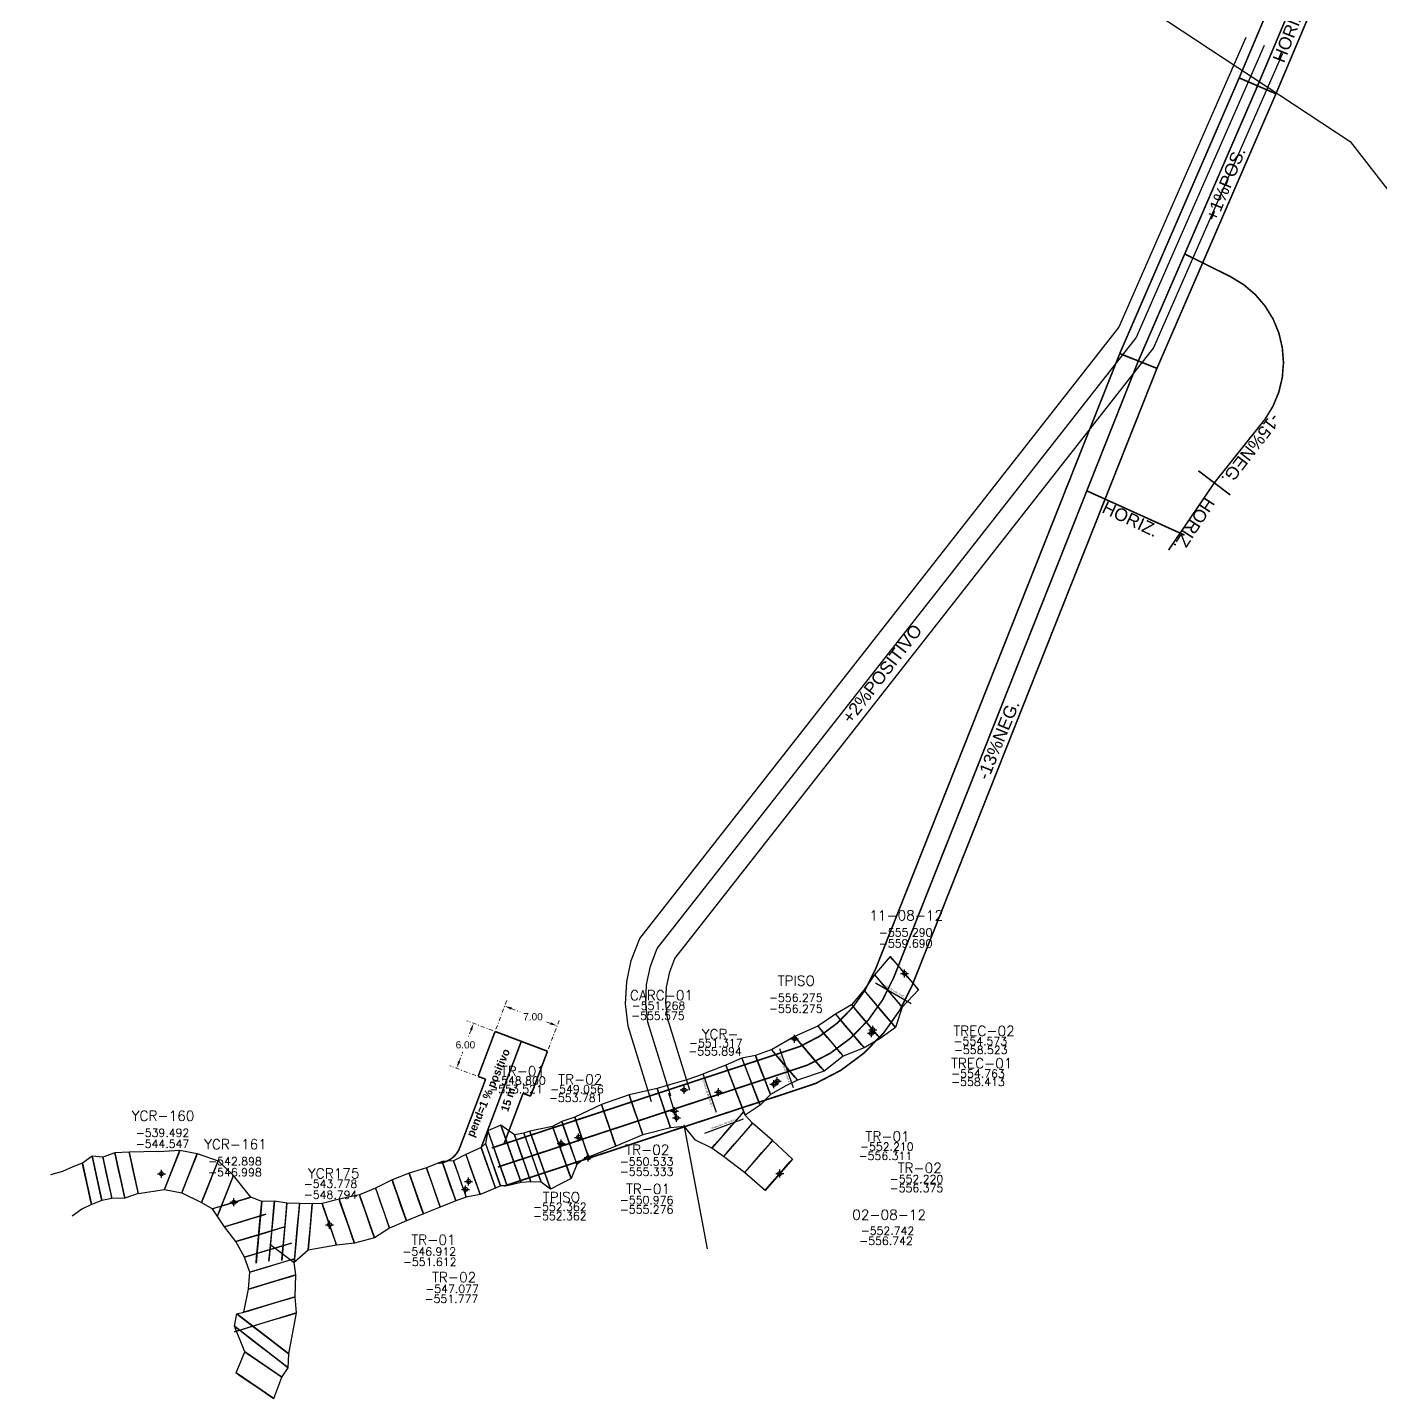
# Model space of a CAD drawing. Extents: x 10530 to 11041, y 9549 to 9865.
# Drawn here: x 10703.2 to 10872.2, y 9549.3 to 9720.6 of the extents above; entities that cross this region are included whole.
import ezdxf
from ezdxf.enums import TextEntityAlignment as Align

# ---------------------------------------------------------------- set-up
doc = ezdxf.new("R2010")
doc.units = 0
doc.header["$MEASUREMENT"] = 0
doc.header["$PDMODE"] = 34
doc.header["$PDSIZE"] = 0.5
doc.linetypes.add('DASHDOT', pattern=[1, 0.5, -0.25, 0, -0.25])
for name, color, linetype in [('ACC-610-PROY', 7, 'Continuous'), ('MEDIDA', 170, 'Continuous'), ('R-425-7056-NW-SCR', 192, 'Continuous'), ('R-425-7056-NW-SCR-SEC', 192, 'Continuous'), ('R-550-7787-NE-PROY', 7, 'Continuous'), ('R-550-7787-NE-SCR', 222, 'Continuous'), ('R-550-7787-NE-SCR-FIC', 222, 'Continuous'), ('R-550-7787-NE-SCR-SEC', 222, 'Continuous')]:
    doc.layers.add(name, color=color, linetype=linetype)
doc.styles.add('ROMAND', font='romand.shx')
doc.styles.add('ROMANS', font='romans')
doc.styles.get("Standard").update_dxf_attribs({"font": 'ARIAL.TTF'})
doc.dimstyles.get("Standard").update_dxf_attribs({"dimtxt": 0.18, "dimasz": 0.18, "dimexe": 0.18, "dimexo": 0.0625, "dimgap": 0.09, "dimtad": 0, "dimtih": 1, "dimtoh": 1, "dimdec": 4, "dimzin": 0, "dimdsep": 46, "dimtxsty": 'Standard', "dimcen": 0.09, "dimaunit": 1, "dimadec": 3, "dimazin": 0, "dimtfac": 1, "dimtdec": 4, "dimtofl": 0, "dimtmove": 0, "dimatfit": 3, "dimfxl": 0, "dimtolj": 1, "dimtzin": 0, "dimarcsym": 0})

# ---------------------------------------------------------------- blocks, each defined once
blk = doc.blocks.new('F2')
blk.add_point((0, 0))
at = {"style": 'ROMAND'}
for tag, height, p in [('NOMBRE', 1.25, (0.2, 6.62)), ('CIELO', 1, (0.14, 4.62)), ('PISO', 1, (0.14, 3.25))]:
    blk.add_attdef(tag, text='', height=height, dxfattribs=at).set_placement(p, align=Align.CENTER)
at = {"style": 'ROMANS', "flags": 1}
for tag, p in [('MINA', (-0.07, -3.26)), ('LOCALIZACION', (-0.07, -4.93)), ('ESTRUCTURA', (-0.07, -6.62)), ('NIVEL', (-0.07, -8.29)), ('OBRA', (-0.07, -10.12)), ('FECHA', (-0.07, -11.79)), ('ATRAS', (-0.07, -13.48)), ('TOPOGRAFO', (2.67, -15.3))]:
    blk.add_attdef(tag, text='', height=1.25, dxfattribs=at).set_placement(p, align=Align.CENTER)
blk = doc.blocks.new('*D2')
at = {"layer": 'Defpoints', "color": 0, "linetype": 'DASHDOT'}
for p in [(10769.35, 9595.86), (10761.61, 9595.16), (10768.15, 9592.68)]:
    blk.add_point(p, dxfattribs=at)
at = {"layer": 'R-550-7787-NE-PROY', "color": 0, "linetype": 'DASHDOT', "lineweight": 0}
for p, q in [((10761.72, 9595.45), (10763.12, 9599.17)), ((10763.65, 9598.01), (10764.73, 9597.6)), ((10768.51, 9596.17), (10767.96, 9596.38)), ((10768.26, 9592.98), (10769.67, 9596.7))]:
    blk.add_line(p, q, dxfattribs=at)
at = {"layer": 'R-550-7787-NE-PROY', "color": 0, "linetype": 'DASHDOT'}
for points in [[(10763.7, 9598.15), (10763.59, 9597.87), (10762.8, 9598.33)], [(10768.56, 9596.32), (10768.46, 9596.03), (10769.35, 9595.86)]]:
    blk.add_solid(points, dxfattribs=at)
at = {"layer": 'R-550-7787-NE-PROY', "color": 0, "linetype": 'DASHDOT', "lineweight": 0, "insert": (10766.34, 9596.99), "char_height": 0.9, "attachment_point": 5}
blk.add_mtext('\\A1;7.00', dxfattribs=at)
blk = doc.blocks.new('*D3')
at = {"layer": 'Defpoints', "color": 0, "linetype": 'DASHDOT'}
for p in [(10758.92, 9596.17), (10761.61, 9595.16), (10759.49, 9589.54)]:
    blk.add_point(p, dxfattribs=at)
at = {"layer": 'R-550-7787-NE-PROY', "color": 0, "linetype": 'DASHDOT', "lineweight": 0}
for p, q in [((10761.31, 9595.27), (10758.08, 9596.49)), ((10758.6, 9595.33), (10758.25, 9594.39)), ((10757.12, 9591.4), (10757.56, 9592.57)), ((10759.19, 9589.65), (10755.96, 9590.87))]:
    blk.add_line(p, q, dxfattribs=at)
at = {"layer": 'R-550-7787-NE-PROY', "color": 0, "linetype": 'DASHDOT'}
for points in [[(10758.46, 9595.38), (10758.74, 9595.28), (10758.92, 9596.17)], [(10756.98, 9591.45), (10757.26, 9591.35), (10756.8, 9590.56)]]:
    blk.add_solid(points, dxfattribs=at)
at = {"layer": 'R-550-7787-NE-PROY', "color": 0, "linetype": 'DASHDOT', "lineweight": 0, "insert": (10757.9, 9593.48), "char_height": 0.9, "attachment_point": 5}
blk.add_mtext('\\A1;6.00', dxfattribs=at)

msp = doc.modelspace()

# ---------------------------------------------------------------- linework, layer by layer
for points, elevation in [([(10700.44, 9808.057), (10707.44, 9806.088), (10712.69, 9802.479), (10724.07, 9795.916), (10760.6, 9767.697), (10777.66, 9754.572), (10799.32, 9743.635), (10811.78, 9739.15), (10836.94, 9727.119), (10868.44, 9706.338), (10887.03, 9682.385), (10911.32, 9671.229), (10936.25, 9665.979), (10966.66, 9657.447), (10984.38, 9654.385), (11001, 9650.447), (11016.53, 9648.697), (11031.19, 9647.604), (11041.25, 9645.416)], -566.108), ([(10784.284, 9584.36), (10783.324, 9587.451)], -550.976), ([(10733.48, 9568.587), (10736.517, 9566.313)], -546.324)]:
    msp.add_lwpolyline(points, dxfattribs=dict(elevation=elevation))
at = {"layer": 'ACC-610-PROY'}
for points in [[(10781.154, 9586.347), (10778.21, 9595.813), (10777.913, 9598.594), (10778.053, 9601.34), (10778.625, 9604.026), (10779.669, 9606.761), (10839.528, 9683.112), (10855.441, 9719.365)], [(10785.928, 9587.832), (10783.13, 9596.831), (10782.927, 9598.732), (10783.027, 9600.688), (10783.435, 9602.606), (10784.071, 9604.271), (10843.852, 9680.524), (10860.019, 9717.355)]]:
    msp.add_lwpolyline(points, dxfattribs=at)
at = {"layer": 'ACC-610-PROY', "elevation": -555.019}
msp.add_lwpolyline([(10783.541, 9587.089), (10780.67, 9596.322), (10780.42, 9598.663), (10780.54, 9601.014), (10781.03, 9603.316), (10781.87, 9605.516), (10841.69, 9681.818), (10857.73, 9718.36)], dxfattribs=at)
at = {"layer": 'MEDIDA', "color": 170}
for points, elevation in [([(10809.14, 9601.246), (10813.585, 9598.637)], -552.22), ([(10798.872, 9588.105), (10797.187, 9592.976)], -550.986), ([(10789.267, 9585.011), (10787.582, 9589.881)], -550.986), ([(10787.788, 9582.431), (10792.617, 9584.232)], -551.007)]:
    msp.add_lwpolyline(points, dxfattribs=dict(at, elevation=elevation))
at = {"layer": 'R-425-7056-NW-SCR'}
for points in [[(10719.541, 9580.152, -539.015), (10722.244, 9580.33, -539.419), (10724.403, 9579.91, -540.121), (10727.001, 9578.995, -541.333), (10728.922, 9577.164, -542.691)], [(10719.541, 9580.152, -543.915), (10722.244, 9580.33, -544.619), (10724.403, 9579.91, -545.121), (10727.001, 9578.995, -545.833), (10728.922, 9577.164, -546.291)], [(10715.906, 9580.09, -543.82), (10714.107, 9580.003, -543.326), (10712.608, 9579.469, -543.165), (10711.27, 9579.585, -542.753), (10710.049, 9578.704, -542.424), (10708.839, 9578.234, -542.212), (10707.554, 9577.645, -541.983), (10706.084, 9577.232, -542.05)], [(10715.906, 9580.09, -538.32), (10714.107, 9580.003, -538.326), (10712.608, 9579.469, -538.065), (10711.27, 9579.585, -537.853), (10710.049, 9578.704, -537.524), (10708.839, 9578.234, -537.512), (10707.554, 9577.645, -536.972), (10706.084, 9577.232, -537.05)], [(10719.541, 9580.152, -539.015), (10715.906, 9580.09, -538.32)], [(10719.541, 9580.152, -543.915), (10715.906, 9580.09, -543.82)], [(10732.455, 9573.894, -543.497), (10731.082, 9574.448, -542.898), (10728.922, 9577.164, -542.691)], [(10732.455, 9573.894, -547.197), (10731.082, 9574.448, -546.548), (10728.922, 9577.164, -546.291)], [(10717.041, 9574.913, -538.32), (10720.303, 9575.398, -539.419), (10722.462, 9574.978, -540.121), (10724.95, 9573.784, -541.333), (10726.295, 9573.002, -542.898)], [(10717.041, 9574.913, -543.82), (10720.303, 9575.398, -544.619), (10722.462, 9574.978, -545.121), (10724.95, 9573.784, -545.833), (10726.295, 9573.002, -546.548)], [(10717.041, 9574.913, -538.32), (10715.349, 9574.337, -538.326), (10713.743, 9574.292, -538.065), (10712.49, 9574.018, -537.853), (10711.184, 9573.526, -537.524), (10709.996, 9572.959, -537.512), (10708.775, 9572.077, -536.972)], [(10717.041, 9574.913, -543.82), (10715.349, 9574.337, -543.326), (10713.743, 9574.292, -543.165), (10712.49, 9574.018, -542.753), (10711.184, 9573.526, -542.424), (10709.996, 9572.959, -542.212), (10708.775, 9572.077, -541.983)], [(10729.339, 9559.884, -549.447), (10730.2, 9560.073, -548.422), (10730.793, 9562.949, -548.418), (10730.985, 9565.082, -548.183), (10730.315, 9566.954, -547.549), (10729.205, 9568.901, -547.291), (10727.807, 9570.762, -547.033), (10726.295, 9573.002, -546.548)], [(10729.339, 9559.884, -544.947), (10730.2, 9560.073, -543.422), (10730.793, 9562.949, -543.318), (10730.985, 9565.082, -543.283), (10730.315, 9566.954, -543.349), (10729.205, 9568.901, -543.291), (10727.807, 9570.762, -543.133), (10726.295, 9573.002, -542.898)], [(10735.828, 9554.872, -544.947), (10736.805, 9559.993, -544.157), (10736.614, 9562.01, -543.422), (10736.729, 9564.742, -543.318), (10736.517, 9566.29, -543.648)], [(10735.828, 9554.872, -549.447), (10736.805, 9559.993, -548.557), (10736.614, 9562.01, -548.422), (10736.729, 9564.742, -548.418), (10736.517, 9566.29, -548.048)], [(10730.327, 9555.135, -549.498), (10729.039, 9558.35, -549.538), (10729.339, 9559.884, -549.447)], [(10730.327, 9555.135, -544.798), (10729.039, 9558.35, -545.038), (10729.339, 9559.884, -544.947)], [(10729.26, 9552.503, -549.859), (10730.327, 9555.135, -549.498)], [(10729.26, 9552.503, -545.159), (10730.327, 9555.135, -544.798)], [(10734.955, 9551.983, -549.498), (10735.766, 9553.155, -549.538), (10735.828, 9554.872, -549.447)], [(10734.955, 9551.983, -544.798), (10735.766, 9553.155, -545.038), (10735.828, 9554.872, -544.947)], [(10733.971, 9549.294, -549.859), (10734.955, 9551.983, -549.498)], [(10733.971, 9549.294, -545.159), (10734.955, 9551.983, -544.798)]]:
    msp.add_polyline3d(points, dxfattribs=at)
at = {"layer": 'R-425-7056-NW-SCR-SEC'}
for points in [[(10720.303, 9575.398, -544.619), (10722.244, 9580.33, -544.619), (10722.244, 9580.33, -541.603), (10722.049, 9579.837, -540.074), (10721.516, 9578.481, -539.419), (10721.03, 9577.248, -539.419), (10720.497, 9575.891, -540.074), (10720.303, 9575.398, -541.603), (10720.303, 9575.398, -544.619)], [(10710.049, 9578.704, -542.424), (10711.184, 9573.526, -542.424), (10711.184, 9573.526, -539.582), (10711.071, 9574.044, -538.141), (10710.759, 9575.468, -537.524), (10710.475, 9576.762, -537.524), (10710.163, 9578.186, -538.141), (10710.049, 9578.704, -539.582), (10710.049, 9578.704, -542.424)], [(10711.27, 9579.585, -542.753), (10712.49, 9574.018, -542.753), (10712.49, 9574.018, -539.911), (10712.368, 9574.574, -538.47), (10712.033, 9576.105, -537.853), (10711.728, 9577.497, -537.853), (10711.392, 9579.029, -538.47), (10711.27, 9579.585, -539.911), (10711.27, 9579.585, -542.753)], [(10712.608, 9579.469, -543.165), (10713.743, 9574.292, -543.165), (10713.743, 9574.292, -540.207), (10713.63, 9574.81, -538.708), (10713.318, 9576.234, -538.065), (10713.034, 9577.528, -538.065), (10712.722, 9578.952, -538.708), (10712.608, 9579.469, -540.207), (10712.608, 9579.469, -543.165)], [(10714.107, 9580.003, -543.326), (10715.349, 9574.337, -543.326), (10715.349, 9574.337, -540.426), (10715.225, 9574.904, -538.956), (10714.884, 9576.462, -538.326), (10714.573, 9577.878, -538.326), (10714.232, 9579.436, -538.956), (10714.107, 9580.003, -540.426), (10714.107, 9580.003, -543.326)], [(10715.906, 9580.09, -543.82), (10717.041, 9574.913, -543.82), (10717.041, 9574.913, -540.63), (10716.928, 9575.43, -539.013), (10716.616, 9576.854, -538.32), (10716.332, 9578.148, -538.32), (10716.02, 9579.572, -539.013), (10715.906, 9580.09, -540.63), (10715.906, 9580.09, -543.82)], [(10722.462, 9574.978, -545.121), (10724.403, 9579.91, -545.121), (10724.403, 9579.91, -542.221), (10724.209, 9579.417, -540.751), (10723.675, 9578.061, -540.121), (10723.19, 9576.828, -540.121), (10722.656, 9575.472, -540.751), (10722.462, 9574.978, -542.221), (10722.462, 9574.978, -545.121)], [(10724.95, 9573.784, -545.833), (10727.001, 9578.995, -545.833), (10727.001, 9578.995, -543.223), (10726.796, 9578.474, -541.9), (10726.232, 9577.041, -541.333), (10725.719, 9575.738, -541.333), (10725.155, 9574.305, -541.9), (10724.95, 9573.784, -543.223), (10724.95, 9573.784, -545.833)], [(10726.944, 9572.14, -546.291), (10728.922, 9577.164, -546.291), (10728.922, 9577.164, -544.203), (10728.724, 9576.662, -543.144), (10728.18, 9575.28, -542.691), (10727.686, 9574.024, -542.691), (10727.142, 9572.642, -543.144), (10726.944, 9572.14, -544.203), (10726.944, 9572.14, -546.291)], [(10731.082, 9574.448, -546.548), (10726.295, 9573.002, -546.548), (10726.295, 9573.002, -544.431), (10726.774, 9573.147, -543.358), (10728.09, 9573.544, -542.898), (10729.287, 9573.906, -542.898), (10730.603, 9574.303, -543.358), (10731.082, 9574.448, -544.431), (10731.082, 9574.448, -546.548)], [(10732.977, 9572.323, -547.033), (10727.807, 9570.762, -547.033), (10727.807, 9570.762, -544.771), (10728.324, 9570.918, -543.624), (10729.746, 9571.347, -543.133), (10731.038, 9571.737, -543.133), (10732.46, 9572.167, -543.624), (10732.977, 9572.323, -544.771), (10732.977, 9572.323, -547.033)], [(10735.332, 9570.752, -547.291), (10729.205, 9568.901, -547.291), (10729.205, 9568.901, -544.971), (10729.818, 9569.086, -543.795), (10731.502, 9569.595, -543.291), (10733.034, 9570.058, -543.291), (10734.719, 9570.567, -543.795), (10735.332, 9570.752, -544.971), (10735.332, 9570.752, -547.291)], [(10736.155, 9568.718, -547.549), (10730.315, 9566.954, -547.549), (10730.315, 9566.954, -545.113), (10730.899, 9567.131, -543.878), (10732.505, 9567.616, -543.349), (10733.965, 9568.057, -543.349), (10735.571, 9568.541, -543.878), (10736.155, 9568.718, -545.113), (10736.155, 9568.718, -547.549)], [(10736.442, 9566.73, -548.183), (10730.985, 9565.082, -548.183), (10730.985, 9565.082, -545.341), (10731.531, 9565.247, -543.901), (10733.031, 9565.7, -543.283), (10734.395, 9566.112, -543.283), (10735.896, 9566.565, -543.901), (10736.442, 9566.73, -545.341), (10736.442, 9566.73, -548.183)], [(10736.729, 9564.742, -548.418), (10730.793, 9562.949, -548.418), (10730.793, 9562.949, -545.46), (10731.387, 9563.128, -543.96), (10733.019, 9563.621, -543.318), (10734.503, 9564.069, -543.318), (10736.135, 9564.562, -543.96), (10736.729, 9564.742, -545.46), (10736.729, 9564.742, -548.418)], [(10736.614, 9562.01, -548.422), (10730.2, 9560.073, -548.422), (10730.2, 9560.073, -545.522), (10730.841, 9560.266, -544.052), (10732.605, 9560.799, -543.422), (10734.208, 9561.283, -543.422), (10735.972, 9561.816, -544.052), (10736.614, 9562.01, -545.522), (10736.614, 9562.01, -548.422)], [(10736.805, 9559.993, -548.557), (10729.051, 9557.651, -548.557), (10729.051, 9557.651, -546.005), (10729.826, 9557.885, -544.711), (10731.958, 9558.529, -544.157), (10733.897, 9559.114, -544.157), (10736.029, 9559.758, -544.711), (10736.805, 9559.993, -546.005), (10736.805, 9559.993, -548.557)], [(10735.828, 9554.872, -549.447), (10729.339, 9559.884, -549.447), (10729.339, 9559.884, -546.837), (10729.988, 9559.383, -545.514), (10731.772, 9558.004, -544.947), (10733.395, 9556.751, -544.947), (10735.179, 9555.373, -545.514), (10735.828, 9554.872, -546.837), (10735.828, 9554.872, -549.447)], [(10735.766, 9553.155, -549.538), (10729.039, 9558.35, -549.538), (10729.039, 9558.35, -546.928), (10729.711, 9557.831, -545.605), (10731.561, 9556.402, -545.038), (10733.243, 9555.103, -545.038), (10735.093, 9553.674, -545.605), (10735.766, 9553.155, -546.928), (10735.766, 9553.155, -549.538)], [(10734.955, 9551.983, -549.498), (10730.327, 9555.135, -549.498), (10730.327, 9555.135, -546.772), (10730.79, 9554.82, -545.39), (10732.063, 9553.953, -544.798), (10733.22, 9553.165, -544.798), (10734.493, 9552.298, -545.39), (10734.955, 9551.983, -546.772), (10734.955, 9551.983, -549.498)], [(10733.971, 9549.294, -549.859), (10729.26, 9552.503, -549.859), (10729.26, 9552.503, -547.133), (10729.731, 9552.182, -545.751), (10731.026, 9551.299, -545.159), (10732.204, 9550.497, -545.159), (10733.5, 9549.615, -545.751), (10733.971, 9549.294, -547.133), (10733.971, 9549.294, -549.859)]]:
    msp.add_polyline3d(points, dxfattribs=at)
at = {"layer": 'R-550-7787-NE-PROY', "color": 3, "linetype": 'DASHDOT', "lineweight": 0, "const_width": 0.2, "flags": 128}
for points in [[(10761.179, 9580.599), (10796.921, 9592.353), (10799.699, 9593.287), (10802.14, 9594.557), (10804.344, 9596.191), (10806.268, 9598.151), (10807.86, 9600.387), (10809.125, 9602.926), (10833.199, 9663.613), (10839.651, 9679.875), (10854.551, 9714.265), (10863.017, 9734.317)], [(10762.741, 9575.849), (10798.499, 9587.609), (10801.661, 9588.671), (10804.8, 9590.305), (10807.636, 9592.409), (10810.112, 9594.929), (10812.16, 9597.807), (10813.695, 9600.886), (10837.847, 9661.769), (10844.269, 9677.959), (10859.149, 9712.299), (10867.623, 9732.373)], [(10759.486, 9589.543), (10761.606, 9595.156)], [(10761.606, 9595.156), (10768.154, 9592.683)], [(10766.035, 9587.07), (10768.154, 9592.683)], [(10757.196, 9580.645), (10760.422, 9589.189)], [(10759.486, 9589.543), (10760.422, 9589.189)], [(10762.731, 9581.151), (10765.099, 9587.423)], [(10765.099, 9587.423), (10766.035, 9587.07)]]:
    msp.add_lwpolyline(points, dxfattribs=at)
at = {"layer": 'R-550-7787-NE-PROY', "color": 1, "linetype": 'DASHDOT', "lineweight": 0, "const_width": 0.2, "elevation": -552.252, "flags": 128}
msp.add_lwpolyline([(10761.96, 9578.224), (10797.71, 9589.981), (10800.68, 9590.979), (10803.47, 9592.431), (10805.99, 9594.3), (10808.19, 9596.54), (10810.01, 9599.097), (10811.41, 9601.906), (10835.523, 9662.691), (10841.96, 9678.917), (10856.85, 9713.282), (10865.32, 9733.345)], dxfattribs=at)
at = {"layer": 'R-550-7787-NE-PROY', "color": 3, "linetype": 'DASHDOT', "lineweight": 0, "const_width": 0.2, "flags": 128}
for points, elevation in [([(10854.556, 9714.276), (10859.149, 9712.299)], -569.987), ([(10847.755, 9692.291), (10853.54, 9689.408), (10855.15, 9688.423), (10856.58, 9687.199), (10857.8, 9685.768), (10858.79, 9684.161), (10859.51, 9682.421), (10859.94, 9680.59), (10860.09, 9678.713), (10859.94, 9676.836), (10859.5, 9675.005), (10858.78, 9673.266), (10857.8, 9671.66), (10851.45, 9663.688), (10845.73, 9655.29)], -570.266), ([(10844.285, 9677.995), (10839.636, 9679.839)], -570.362), ([(10853.439, 9662.176), (10849.462, 9665.199)], -570.266), ([(10853.439, 9662.176), (10849.462, 9665.199)], -570.266), ([(10835.523, 9662.691), (10847.73, 9657.162)], -552.252), ([(10835.523, 9662.691), (10847.73, 9657.162)], -568.03)]:
    msp.add_lwpolyline(points, dxfattribs=dict(at, elevation=elevation))
at = {"layer": 'R-550-7787-NE-PROY', "elevation": -571.592}
msp.add_lwpolyline([(10839.636, 9679.839), (10844.285, 9677.995)], dxfattribs=at)
at = {"layer": 'R-550-7787-NE-PROY', "color": 1, "linetype": 'DASHDOT', "lineweight": 0, "const_width": 0.2, "flags": 128}
msp.add_lwpolyline([(10759.879, 9580.675), (10764.88, 9593.919)], dxfattribs=at)
at = {"layer": 'R-550-7787-NE-PROY', "color": 3, "linetype": 'DASHDOT', "lineweight": 0, "const_width": 0.2, "flags": 128}
msp.add_lwpolyline([(10754.503, 9578.707, 0.3016008), (10757.196, 9580.645)], format="xyb", dxfattribs=at)
at = {"layer": 'R-550-7787-NE-SCR'}
for points in [[(10810.949, 9604.535, -559.69), (10809.017, 9602.239, -559.193), (10807.677, 9600.314, -558.913), (10806.131, 9598.477, -558.616), (10804.143, 9597.314, -558.135), (10801.919, 9595.82, -557.488), (10799.006, 9594.527, -557.075), (10796.136, 9592.878, -556.729), (10795.982, 9592.799, -556.694)], [(10810.949, 9604.535, -555.29), (10809.017, 9602.239, -554.793), (10807.677, 9600.314, -554.513), (10806.131, 9598.477, -554.416), (10804.143, 9597.314, -554.035), (10801.919, 9595.82, -553.188), (10799.006, 9594.527, -552.475), (10796.136, 9592.878, -551.929), (10795.982, 9592.799, -551.948)], [(10814.509, 9600.343, -555.29), (10812.447, 9598.199, -554.793), (10811.624, 9595.664, -554.513), (10809.691, 9594.284, -554.416), (10807.702, 9593.121, -554.035), (10805.09, 9592.084, -553.188), (10802.695, 9590.182, -552.475), (10799.372, 9589.067, -551.929), (10797.926, 9588.356, -552.33)], [(10814.509, 9600.343, -559.69), (10812.447, 9598.199, -559.193), (10811.624, 9595.664, -558.913), (10809.691, 9594.284, -558.616), (10807.702, 9593.121, -558.135), (10805.09, 9592.084, -557.488), (10802.695, 9590.182, -557.075), (10799.372, 9589.067, -556.729), (10797.926, 9588.356, -556.53)], [(10795.982, 9592.799, -556.694), (10794.12, 9592.14, -556.316), (10792.434, 9591.812, -556.25), (10790.427, 9590.931, -556.036), (10787.641, 9589.857, -555.743)], [(10795.982, 9592.799, -551.948), (10794.12, 9592.14, -552.116), (10792.434, 9591.812, -552.05), (10790.427, 9590.931, -551.736), (10787.641, 9589.857, -551.443)], [(10787.607, 9589.809, -550.986), (10785.55, 9589.097, -550.967), (10784.114, 9588.706, -550.45), (10781.838, 9588.024, -550.403), (10778.34, 9587.237, -550.181), (10774.881, 9586.04, -549.946), (10771.552, 9584.465, -549.31), (10769.942, 9583.895, -548.672)], [(10787.607, 9589.809, -555.486), (10785.55, 9589.097, -555.567), (10784.114, 9588.706, -555.55), (10781.838, 9588.024, -555.303), (10778.34, 9587.237, -554.781), (10774.881, 9586.04, -554.146), (10771.552, 9584.465, -553.81), (10769.942, 9583.895, -553.772)], [(10797.926, 9588.356, -552.33), (10797.926, 9588.356, -552.33), (10795.991, 9587.288, -552.116), (10794.7, 9585.933, -552.05), (10792.836, 9584.679, -551.736), (10792.828, 9584.676, -551.735)], [(10797.926, 9588.356, -556.53), (10797.926, 9588.356, -556.53), (10795.991, 9587.288, -556.316), (10794.7, 9585.933, -556.25), (10792.836, 9584.679, -556.036), (10792.828, 9584.676, -556.035)], [(10769.942, 9583.895, -553.772), (10769.942, 9583.895, -553.772), (10768.796, 9583.279, -553.681), (10765.957, 9582.702, -553.255), (10765.211, 9582.439, -553.137), (10764.025, 9582.233, -552.861), (10762.34, 9583.441, -552.684), (10760.695, 9582.755, -552.42), (10760.414, 9581.171, -552.302), (10759.861, 9580.658, -552.199), (10757.968, 9579.779, -551.891)], [(10769.942, 9583.895, -548.672), (10769.942, 9583.895, -548.672), (10768.796, 9583.279, -548.881), (10765.957, 9582.702, -548.355), (10765.211, 9582.439, -548.437), (10764.025, 9582.233, -548.061), (10762.34, 9583.441, -547.784), (10760.695, 9582.755, -547.92), (10760.414, 9581.171, -547.602), (10759.861, 9580.658, -547.199), (10757.968, 9579.779, -547.391)], [(10798.746, 9579.208, -556.742), (10796.256, 9581.518, -556.452), (10793.775, 9583.687, -556.167), (10792.836, 9584.679, -556.036)], [(10798.746, 9579.208, -552.742), (10796.256, 9581.518, -552.552), (10793.775, 9583.687, -552.367), (10792.836, 9584.679, -551.736)], [(10786.622, 9581.572, -551.743), (10785.259, 9583.276, -550.45), (10785.259, 9583.276, -550.45), (10783.538, 9583.11, -550.403), (10780.073, 9582.229, -550.181), (10776.679, 9580.843, -549.946), (10773.285, 9579.457, -549.31), (10772.824, 9579.292, -549.048)], [(10786.622, 9581.572, -555.943), (10785.259, 9583.276, -555.55), (10785.259, 9583.276, -555.55), (10783.538, 9583.11, -555.303), (10780.073, 9582.229, -554.781), (10776.679, 9580.843, -554.146), (10773.285, 9579.457, -553.81), (10772.824, 9579.292, -553.848)], [(10795.323, 9575.294, -552.742), (10792.767, 9577.528, -552.552), (10790.155, 9579.546, -552.367), (10788.671, 9580.578, -552.366), (10786.622, 9581.572, -551.743)], [(10795.323, 9575.294, -556.742), (10792.767, 9577.528, -556.452), (10790.155, 9579.546, -556.167), (10788.671, 9580.578, -556.066), (10786.622, 9581.572, -555.943)], [(10757.968, 9579.779, -551.891), (10756.421, 9578.981, -551.792), (10756.421, 9578.981, -551.792), (10754.978, 9578.9, -551.216), (10753.045, 9578.117, -550.952), (10750.858, 9577.457, -550.663), (10748.738, 9576.608, -550.273), (10746.683, 9575.571, -549.784), (10746.683, 9575.571, -549.784), (10744.657, 9574.755, -549.507), (10742.123, 9574.186, -549.18), (10739.997, 9573.653, -548.803)], [(10757.968, 9579.779, -547.391), (10756.421, 9578.981, -546.592), (10756.421, 9578.981, -546.592), (10754.978, 9578.9, -546.616), (10753.045, 9578.117, -546.052), (10750.858, 9577.457, -545.763), (10748.738, 9576.608, -545.273), (10746.683, 9575.571, -544.884), (10746.683, 9575.571, -544.884), (10744.657, 9574.755, -544.707), (10742.123, 9574.186, -543.78), (10739.997, 9573.653, -544.003)], [(10772.824, 9579.292, -553.848), (10772.824, 9579.292, -553.848), (10771.837, 9578.52, -553.772), (10771.09, 9576.772, -553.681), (10768.518, 9575.441, -553.255), (10767.373, 9576.309, -553.137), (10766.087, 9576.386, -552.861), (10764.868, 9576.274, -552.684), (10763.122, 9575.87, -552.42), (10762.276, 9575.89, -552.302), (10761.657, 9575.566, -552.199), (10759.731, 9574.781, -551.891)], [(10772.824, 9579.292, -549.048), (10772.824, 9579.292, -549.048), (10771.837, 9578.52, -548.672), (10771.09, 9576.772, -548.881), (10768.518, 9575.441, -548.355), (10767.373, 9576.309, -548.437), (10766.087, 9576.386, -548.061), (10764.868, 9576.274, -547.784), (10763.122, 9575.87, -547.92), (10762.276, 9575.89, -547.602), (10761.657, 9575.566, -547.199), (10759.731, 9574.781, -547.391)], [(10739.997, 9573.653, -544.003), (10738.777, 9573.614, -543.498), (10737.194, 9573.659, -543.648), (10735.611, 9573.704, -543.698), (10734.047, 9573.948, -543.447), (10732.455, 9573.894, -543.497)], [(10739.997, 9573.653, -548.803), (10738.777, 9573.614, -548.198), (10737.194, 9573.659, -548.048), (10735.611, 9573.704, -547.698), (10734.047, 9573.948, -547.447), (10732.455, 9573.894, -547.197)], [(10759.731, 9574.781, -551.891), (10758.008, 9574.451, -551.792), (10758.008, 9574.451, -551.792), (10756.697, 9573.992, -551.216), (10754.763, 9573.209, -550.952), (10752.643, 9572.36, -550.663), (10750.523, 9571.512, -550.273), (10748.435, 9570.569, -549.784), (10748.435, 9570.569, -549.784), (10746.541, 9569.376, -549.507), (10744.04, 9568.712, -549.18), (10741.815, 9568.462, -548.803)], [(10759.731, 9574.781, -547.391), (10758.008, 9574.451, -546.592), (10758.008, 9574.451, -546.592), (10756.697, 9573.992, -546.616), (10754.763, 9573.209, -546.052), (10752.643, 9572.36, -545.763), (10750.523, 9571.512, -545.273), (10748.435, 9570.569, -544.884), (10748.435, 9570.569, -544.884), (10746.541, 9569.376, -544.707), (10744.04, 9568.712, -543.78), (10741.815, 9568.462, -544.003)], [(10741.815, 9568.462, -544.003), (10738.246, 9567.838, -543.498), (10736.517, 9566.29, -543.648)], [(10741.815, 9568.462, -548.803), (10738.246, 9567.838, -548.198), (10736.517, 9566.29, -548.048)]]:
    msp.add_polyline3d(points, dxfattribs=at)
at = {"layer": 'R-550-7787-NE-SCR-FIC'}
msp.add_lwpolyline([(10785.193, 9583.487), (10788.092, 9568.013)], dxfattribs=at)
at = {"layer": 'R-550-7787-NE-SCR-SEC'}
for points in [[(10810.949, 9604.535, -559.69), (10814.509, 9600.343, -559.69), (10814.509, 9600.343, -557.138), (10814.153, 9600.762, -555.844), (10813.174, 9601.915, -555.29), (10812.284, 9602.963, -555.29), (10811.305, 9604.116, -555.844), (10810.949, 9604.535, -557.138), (10810.949, 9604.535, -559.69)], [(10809.017, 9602.239, -559.193), (10812.447, 9598.199, -559.193), (10812.447, 9598.199, -556.641), (10812.104, 9598.603, -555.348), (10811.161, 9599.714, -554.793), (10810.304, 9600.724, -554.793), (10809.36, 9601.835, -555.348), (10809.017, 9602.239, -556.641), (10809.017, 9602.239, -559.193)], [(10807.677, 9600.314, -558.913), (10811.624, 9595.664, -558.913), (10811.624, 9595.664, -556.361), (10811.23, 9596.129, -555.067), (10810.144, 9597.408, -554.513), (10809.157, 9598.57, -554.513), (10808.071, 9599.849, -555.067), (10807.677, 9600.314, -556.361), (10807.677, 9600.314, -558.913)], [(10806.131, 9598.477, -558.616), (10809.691, 9594.284, -558.616), (10809.691, 9594.284, -556.18), (10809.335, 9594.704, -554.945), (10808.356, 9595.857, -554.416), (10807.466, 9596.905, -554.416), (10806.487, 9598.058, -554.945), (10806.131, 9598.477, -556.18), (10806.131, 9598.477, -558.616)], [(10801.919, 9595.82, -557.488), (10805.09, 9592.084, -557.488), (10805.09, 9592.084, -554.994), (10804.773, 9592.458, -553.73), (10803.901, 9593.485, -553.188), (10803.108, 9594.419, -553.188), (10802.236, 9595.446, -553.73), (10801.919, 9595.82, -554.994), (10801.919, 9595.82, -557.488)], [(10804.143, 9597.314, -558.135), (10807.702, 9593.121, -558.135), (10807.702, 9593.121, -555.757), (10807.347, 9593.541, -554.552), (10806.368, 9594.694, -554.035), (10805.478, 9595.742, -554.035), (10804.499, 9596.895, -554.552), (10804.143, 9597.314, -555.757), (10804.143, 9597.314, -558.135)], [(10799.006, 9594.527, -557.075), (10802.695, 9590.182, -557.075), (10802.695, 9590.182, -554.407), (10802.326, 9590.616, -553.055), (10801.311, 9591.811, -552.475), (10800.389, 9592.898, -552.475), (10799.375, 9594.093, -553.055), (10799.006, 9594.527, -554.407), (10799.006, 9594.527, -557.075)], [(10796.136, 9592.878, -556.729), (10799.372, 9589.067, -556.729), (10799.372, 9589.067, -553.945), (10799.049, 9589.448, -552.534), (10798.159, 9590.496, -551.929), (10797.35, 9591.449, -551.929), (10796.46, 9592.497, -552.534), (10796.136, 9592.878, -553.945), (10796.136, 9592.878, -556.729)], [(10790.427, 9590.931, -556.036), (10792.836, 9584.679, -556.036), (10792.836, 9584.679, -553.542), (10792.596, 9585.305, -552.277), (10791.933, 9587.024, -551.736), (10791.33, 9588.587, -551.736), (10790.668, 9590.306, -552.277), (10790.427, 9590.931, -553.542), (10790.427, 9590.931, -556.036)], [(10792.434, 9591.812, -556.25), (10794.7, 9585.933, -556.25), (10794.7, 9585.933, -553.814), (10794.473, 9586.521, -552.579), (10793.85, 9588.138, -552.05), (10793.284, 9589.607, -552.05), (10792.66, 9591.224, -552.579), (10792.434, 9591.812, -553.814), (10792.434, 9591.812, -556.25)], [(10794.12, 9592.14, -556.316), (10795.991, 9587.288, -556.316), (10795.991, 9587.288, -553.88), (10795.804, 9587.774, -552.645), (10795.289, 9589.108, -552.116), (10794.822, 9590.321, -552.116), (10794.307, 9591.655, -552.645), (10794.12, 9592.14, -553.88), (10794.12, 9592.14, -556.316)], [(10778.34, 9587.237, -554.781), (10780.073, 9582.229, -554.781), (10780.073, 9582.229, -552.113), (10779.9, 9582.73, -550.761), (10779.424, 9584.107, -550.181), (10778.99, 9585.359, -550.181), (10778.514, 9586.737, -550.761), (10778.34, 9587.237, -552.113), (10778.34, 9587.237, -554.781)], [(10781.838, 9588.024, -555.303), (10783.538, 9583.11, -555.303), (10783.538, 9583.11, -552.461), (10783.368, 9583.601, -551.02), (10782.9, 9584.953, -550.403), (10782.475, 9586.181, -550.403), (10782.008, 9587.533, -551.02), (10781.838, 9588.024, -552.461), (10781.838, 9588.024, -555.303)], [(10774.881, 9586.04, -554.146), (10776.679, 9580.843, -554.146), (10776.679, 9580.843, -551.71), (10776.499, 9581.362, -550.475), (10776.005, 9582.792, -549.946), (10775.555, 9584.091, -549.946), (10775.061, 9585.521, -550.475), (10774.881, 9586.04, -551.71), (10774.881, 9586.04, -554.146)], [(10769.942, 9583.895, -553.772), (10771.837, 9578.52, -553.772), (10771.837, 9578.52, -550.814), (10771.648, 9579.057, -549.315), (10771.127, 9580.536, -548.672), (10770.653, 9581.879, -548.672), (10770.131, 9583.358, -549.315), (10769.942, 9583.895, -550.814), (10769.942, 9583.895, -553.772)], [(10771.552, 9584.465, -553.81), (10773.285, 9579.457, -553.81), (10773.285, 9579.457, -551.2), (10773.111, 9579.957, -549.877), (10772.635, 9581.335, -549.31), (10772.202, 9582.587, -549.31), (10771.725, 9583.964, -549.877), (10771.552, 9584.465, -551.2), (10771.552, 9584.465, -553.81)], [(10792.686, 9585.171, -556.066), (10788.671, 9580.578, -556.066), (10788.671, 9580.578, -553.92), (10789.072, 9581.037, -552.832), (10790.176, 9582.3, -552.366), (10791.18, 9583.448, -552.366), (10792.284, 9584.711, -552.832), (10792.686, 9585.171, -553.92), (10792.686, 9585.171, -556.066)], [(10793.775, 9583.687, -556.167), (10790.155, 9579.546, -556.167), (10790.155, 9579.546, -553.963), (10790.517, 9579.96, -552.846), (10791.513, 9581.099, -552.367), (10792.418, 9582.134, -552.367), (10793.413, 9583.273, -552.846), (10793.775, 9583.687, -553.963), (10793.775, 9583.687, -556.167)], [(10760.695, 9582.755, -552.42), (10763.122, 9575.87, -552.42), (10763.122, 9575.87, -549.81), (10762.88, 9576.559, -548.487), (10762.212, 9578.452, -547.92), (10761.605, 9580.173, -547.92), (10760.937, 9582.066, -548.487), (10760.695, 9582.755, -549.81), (10760.695, 9582.755, -552.42)], [(10762.34, 9583.441, -552.684), (10764.868, 9576.274, -552.684), (10764.868, 9576.274, -549.842), (10764.615, 9576.991, -548.402), (10763.92, 9578.962, -547.784), (10763.288, 9580.754, -547.784), (10762.593, 9582.725, -548.402), (10762.34, 9583.441, -549.842), (10762.34, 9583.441, -552.684)], [(10764.025, 9582.233, -552.861), (10766.087, 9576.386, -552.861), (10766.087, 9576.386, -550.077), (10765.881, 9576.971, -548.665), (10765.314, 9578.578, -548.061), (10764.798, 9580.04, -548.061), (10764.231, 9581.648, -548.665), (10764.025, 9582.233, -550.077), (10764.025, 9582.233, -552.861)], [(10765.211, 9582.439, -553.137), (10767.373, 9576.309, -553.137), (10767.373, 9576.309, -550.411), (10767.157, 9576.922, -549.029), (10766.562, 9578.608, -548.437), (10766.022, 9580.14, -548.437), (10765.427, 9581.826, -549.029), (10765.211, 9582.439, -550.411), (10765.211, 9582.439, -553.137)], [(10765.957, 9582.702, -553.255), (10768.518, 9575.441, -553.255), (10768.518, 9575.441, -550.413), (10768.262, 9576.167, -548.972), (10767.558, 9578.164, -548.355), (10766.918, 9579.979, -548.355), (10766.213, 9581.976, -548.972), (10765.957, 9582.702, -550.413), (10765.957, 9582.702, -553.255)], [(10768.796, 9583.279, -553.681), (10771.09, 9576.772, -553.681), (10771.09, 9576.772, -550.897), (10770.861, 9577.423, -549.486), (10770.23, 9579.212, -548.881), (10769.656, 9580.839, -548.881), (10769.025, 9582.628, -549.486), (10768.796, 9583.279, -550.897), (10768.796, 9583.279, -553.681)], [(10759.861, 9580.658, -552.199), (10761.657, 9575.566, -552.199), (10761.657, 9575.566, -549.299), (10761.477, 9576.075, -547.829), (10760.983, 9577.475, -547.199), (10760.534, 9578.749, -547.199), (10760.04, 9580.149, -547.829), (10759.861, 9580.658, -549.299), (10759.861, 9580.658, -552.199)], [(10760.414, 9581.171, -552.302), (10762.276, 9575.89, -552.302), (10762.276, 9575.89, -549.576), (10762.09, 9576.418, -548.194), (10761.578, 9577.871, -547.602), (10761.112, 9579.191, -547.602), (10760.6, 9580.643, -548.194), (10760.414, 9581.171, -549.576), (10760.414, 9581.171, -552.302)], [(10796.256, 9581.518, -556.452), (10792.767, 9577.528, -556.452), (10792.767, 9577.528, -554.19), (10793.116, 9577.927, -553.043), (10794.076, 9579.024, -552.552), (10794.948, 9580.022, -552.552), (10795.907, 9581.119, -553.043), (10796.256, 9581.518, -554.19), (10796.256, 9581.518, -556.452)], [(10754.978, 9578.9, -551.216), (10756.697, 9573.992, -551.216), (10756.697, 9573.992, -548.548), (10756.525, 9574.483, -547.196), (10756.052, 9575.832, -546.616), (10755.622, 9577.059, -546.616), (10755.15, 9578.409, -547.196), (10754.978, 9578.9, -548.548), (10754.978, 9578.9, -551.216)], [(10756.421, 9578.981, -551.792), (10758.008, 9574.451, -551.792), (10758.008, 9574.451, -548.776), (10757.849, 9574.904, -547.248), (10757.413, 9576.15, -546.592), (10757.016, 9577.282, -546.592), (10756.58, 9578.528, -547.248), (10756.421, 9578.981, -548.776), (10756.421, 9578.981, -551.792)], [(10757.968, 9579.779, -551.891), (10759.731, 9574.781, -551.891), (10759.731, 9574.781, -549.281), (10759.555, 9575.28, -547.958), (10759.07, 9576.655, -547.391), (10758.629, 9577.904, -547.391), (10758.145, 9579.279, -547.958), (10757.968, 9579.779, -549.281), (10757.968, 9579.779, -551.891)], [(10798.746, 9579.208, -556.742), (10795.323, 9575.294, -556.742), (10795.323, 9575.294, -554.422), (10795.665, 9575.685, -553.246), (10796.607, 9576.762, -552.742), (10797.462, 9577.74, -552.742), (10798.403, 9578.817, -553.246), (10798.746, 9579.208, -554.422), (10798.746, 9579.208, -556.742)], [(10750.858, 9577.457, -550.663), (10752.643, 9572.36, -550.663), (10752.643, 9572.36, -547.821), (10752.465, 9572.87, -546.38), (10751.974, 9574.272, -545.763), (10751.528, 9575.546, -545.763), (10751.037, 9576.947, -546.38), (10750.858, 9577.457, -547.821), (10750.858, 9577.457, -550.663)], [(10753.045, 9578.117, -550.952), (10754.763, 9573.209, -550.952), (10754.763, 9573.209, -548.11), (10754.592, 9573.7, -546.669), (10754.119, 9575.049, -546.052), (10753.689, 9576.276, -546.052), (10753.217, 9577.626, -546.669), (10753.045, 9578.117, -548.11), (10753.045, 9578.117, -550.952)], [(10746.683, 9575.571, -549.784), (10748.435, 9570.569, -549.784), (10748.435, 9570.569, -546.942), (10748.26, 9571.069, -545.501), (10747.778, 9572.445, -544.884), (10747.34, 9573.695, -544.884), (10746.859, 9575.071, -545.501), (10746.683, 9575.571, -546.942), (10746.683, 9575.571, -549.784)], [(10748.738, 9576.608, -550.273), (10750.523, 9571.512, -550.273), (10750.523, 9571.512, -547.373), (10750.344, 9572.021, -545.903), (10749.853, 9573.423, -545.273), (10749.407, 9574.697, -545.273), (10748.916, 9576.099, -545.903), (10748.738, 9576.608, -547.373), (10748.738, 9576.608, -550.273)], [(10732.455, 9573.894, -547.197), (10731.75, 9566.226, -547.197), (10731.75, 9566.226, -545.051), (10731.82, 9566.993, -543.963), (10732.014, 9569.101, -543.497), (10732.19, 9571.018, -543.497), (10732.384, 9573.127, -543.963), (10732.455, 9573.894, -545.051), (10732.455, 9573.894, -547.197)], [(10734.047, 9573.948, -547.447), (10733.36, 9566.48, -547.447), (10733.36, 9566.48, -545.127), (10733.429, 9567.227, -543.951), (10733.618, 9569.28, -543.447), (10733.789, 9571.148, -543.447), (10733.978, 9573.201, -543.951), (10734.047, 9573.948, -545.127), (10734.047, 9573.948, -547.447)], [(10735.611, 9573.704, -547.698), (10734.952, 9566.534, -547.698), (10734.952, 9566.534, -545.378), (10735.018, 9567.251, -544.202), (10735.199, 9569.223, -543.698), (10735.364, 9571.015, -543.698), (10735.545, 9572.987, -544.202), (10735.611, 9573.704, -545.378), (10735.611, 9573.704, -547.698)], [(10737.194, 9573.659, -548.048), (10736.517, 9566.29, -548.048), (10736.517, 9566.29, -545.496), (10736.584, 9567.027, -544.202), (10736.771, 9569.053, -543.648), (10736.94, 9570.896, -543.648), (10737.126, 9572.922, -544.202), (10737.194, 9573.659, -545.496), (10737.194, 9573.659, -548.048)], [(10738.777, 9573.614, -548.198), (10738.246, 9567.838, -548.198), (10738.246, 9567.838, -545.472), (10738.299, 9568.416, -544.091), (10738.445, 9570.004, -543.498), (10738.578, 9571.448, -543.498), (10738.724, 9573.036, -544.091), (10738.777, 9573.614, -545.472), (10738.777, 9573.614, -548.198)], [(10739.997, 9573.653, -548.803), (10741.815, 9568.462, -548.803), (10741.815, 9568.462, -546.019), (10741.633, 9568.981, -544.608), (10741.133, 9570.409, -544.003), (10740.679, 9571.707, -544.003), (10740.179, 9573.134, -544.608), (10739.997, 9573.653, -546.019), (10739.997, 9573.653, -548.803)], [(10742.123, 9574.186, -549.18), (10744.04, 9568.712, -549.18), (10744.04, 9568.712, -546.048), (10743.848, 9569.259, -544.461), (10743.321, 9570.765, -543.78), (10742.842, 9572.133, -543.78), (10742.315, 9573.638, -544.461), (10742.123, 9574.186, -546.048), (10742.123, 9574.186, -549.18)], [(10744.657, 9574.755, -549.507), (10746.541, 9569.376, -549.507), (10746.541, 9569.376, -546.723), (10746.352, 9569.914, -545.312), (10745.834, 9571.393, -544.707), (10745.363, 9572.738, -544.707), (10744.845, 9574.217, -545.312), (10744.657, 9574.755, -546.723), (10744.657, 9574.755, -549.507)]]:
    msp.add_polyline3d(points, dxfattribs=at)

# ---------------------------------------------------------------- block references
at = {"layer": 'R-550-7787-NE-SCR-FIC'}
for p, values in [((10812.761, 9602.401, -555.29), {'NOMBRE': '11-08-12', 'CIELO': '-555.290', 'PISO': '-559.690'}), ((10799.025, 9594.246, -556.275), {'NOMBRE': 'TPISO', 'CIELO': '-556.275', 'PISO': '-556.275'}), ((10719.928, 9577.373, -539.492), {'NOMBRE': 'YCR-160', 'CIELO': '-539.492', 'PISO': '-544.547'}), ((10728.976, 9573.812, -542.898), {'NOMBRE': 'YCR-161', 'CIELO': '-542.898', 'PISO': '-546.998'})]:
    msp.add_blockref('F2', p, dxfattribs=at).add_auto_attribs(values)
ref = msp.add_blockref('F2', (10785.215, 9587.85, -551.268), dxfattribs=at)
ref.add_attrib('NOMBRE', 'CARC-01', dxfattribs={"layer": '0', "height": 1.25, "style": 'ROMAND'}).set_placement((10782.389, 9599.047, -551.268), align=Align.CENTER)
ref.add_attrib('CIELO', '-551.268', dxfattribs={"layer": '0', "height": 1, "style": 'ROMAND'}).set_placement((10782.02, 9597.869, -551.268), align=Align.CENTER)
ref.add_attrib('PISO', '-555.575', dxfattribs={"layer": '0', "height": 1, "style": 'ROMAND'}).set_placement((10781.946, 9596.617, -551.268), align=Align.CENTER)
ref = msp.add_blockref('F2', (10808.787, 9595.375, -554.573), dxfattribs=at)
ref.add_attrib('NOMBRE', 'TREC-02', dxfattribs={"layer": '0', "height": 1.25, "style": 'ROMAND'}).set_placement((10822.683, 9594.6, -554.573), align=Align.CENTER)
ref.add_attrib('CIELO', '-554.573', dxfattribs={"layer": '0', "height": 1, "style": 'ROMAND'}).set_placement((10822.22, 9593.443, -554.573), align=Align.CENTER)
ref.add_attrib('PISO', '-558.523', dxfattribs={"layer": '0', "height": 1, "style": 'ROMAND'}).set_placement((10822.277, 9592.343, -554.573), align=Align.CENTER)
ref = msp.add_blockref('F2', (10789.532, 9587.57, -551.317), dxfattribs=at)
ref.add_attrib('NOMBRE', 'YCR-', dxfattribs={"layer": '0', "height": 1.25, "style": 'ROMAND'}).set_placement((10789.734, 9594.187, -551.317), align=Align.CENTER)
ref.add_attrib('CIELO', '-551.317', dxfattribs={"layer": '0', "height": 1, "style": 'ROMAND'}).set_placement((10789.178, 9593.207, -551.317), align=Align.CENTER)
ref.add_attrib('PISO', '-555.894', dxfattribs={"layer": '0', "height": 1, "style": 'ROMAND'}).set_placement((10789.084, 9592.171, -551.317), align=Align.CENTER)
ref = msp.add_blockref('F2', (10808.609, 9594.927, -554.763), dxfattribs=at)
ref.add_attrib('NOMBRE', 'TREC-01', dxfattribs={"layer": '0', "height": 1.25, "style": 'ROMAND'}).set_placement((10822.393, 9590.55, -554.763), align=Align.CENTER)
ref.add_attrib('CIELO', '-554.763', dxfattribs={"layer": '0', "height": 1, "style": 'ROMAND'}).set_placement((10821.93, 9589.392, -554.763), align=Align.CENTER)
ref.add_attrib('PISO', '-558.413', dxfattribs={"layer": '0', "height": 1, "style": 'ROMAND'}).set_placement((10821.93, 9588.351, -554.763), align=Align.CENTER)
ref = msp.add_blockref('F2', (10769.86, 9581.163, -548.8), dxfattribs=at)
ref.add_attrib('NOMBRE', 'TR-01', dxfattribs={"layer": '0', "height": 1.25, "style": 'ROMAND'}).set_placement((10765.076, 9589.563, -548.8), align=Align.CENTER)
ref.add_attrib('CIELO', '-548.800', dxfattribs={"layer": '0', "height": 1, "style": 'ROMAND'}).set_placement((10764.588, 9588.511, -548.8), align=Align.CENTER)
ref.add_attrib('PISO', '-553.521', dxfattribs={"layer": '0', "height": 1, "style": 'ROMAND'}).set_placement((10764.23, 9587.439, -548.8), align=Align.CENTER)
ref = msp.add_blockref('F2', (10772.041, 9581.926, -549.056), dxfattribs=at)
ref.add_attrib('NOMBRE', 'TR-02', dxfattribs={"layer": '0', "height": 1.25, "style": 'ROMAND'}).set_placement((10772.242, 9588.543, -549.056), align=Align.CENTER)
ref.add_attrib('CIELO', '-549.056', dxfattribs={"layer": '0', "height": 1, "style": 'ROMAND'}).set_placement((10771.835, 9587.439, -549.056), align=Align.CENTER)
ref.add_attrib('PISO', '-553.781', dxfattribs={"layer": '0', "height": 1, "style": 'ROMAND'}).set_placement((10771.686, 9586.367, -549.056), align=Align.CENTER)
ref = msp.add_blockref('F2', (10796.447, 9588.551, -552.21), dxfattribs=at)
ref.add_attrib('NOMBRE', 'TR-01', dxfattribs={"layer": '0', "height": 1.25, "style": 'ROMAND'}).set_placement((10810.632, 9581.414, -552.21), align=Align.CENTER)
ref.add_attrib('CIELO', '-552.210', dxfattribs={"layer": '0', "height": 1, "style": 'ROMAND'}).set_placement((10810.543, 9580.264, -552.21), align=Align.CENTER)
ref.add_attrib('PISO', '-556.311', dxfattribs={"layer": '0', "height": 1, "style": 'ROMAND'}).set_placement((10810.366, 9579.113, -552.21), align=Align.CENTER)
ref = msp.add_blockref('F2', (10796.862, 9588.943, -552.22), dxfattribs=at)
ref.add_attrib('NOMBRE', 'TR-02', dxfattribs={"layer": '0', "height": 1.25, "style": 'ROMAND'}).set_placement((10814.651, 9577.478, -552.22), align=Align.CENTER)
ref.add_attrib('CIELO', '-552.220', dxfattribs={"layer": '0', "height": 1, "style": 'ROMAND'}).set_placement((10814.252, 9576.216, -552.22), align=Align.CENTER)
ref.add_attrib('PISO', '-556.375', dxfattribs={"layer": '0', "height": 1, "style": 'ROMAND'}).set_placement((10814.252, 9575.088, -552.22), align=Align.CENTER)
ref = msp.add_blockref('F2', (10784.02, 9585.21, -550.533), dxfattribs=at)
ref.add_attrib('NOMBRE', 'TR-02', dxfattribs={"layer": '0', "height": 1.25, "style": 'ROMAND'}).set_placement((10780.623, 9579.741, -550.533), align=Align.CENTER)
ref.add_attrib('CIELO', '-550.533', dxfattribs={"layer": '0', "height": 1, "style": 'ROMAND'}).set_placement((10780.539, 9578.394, -550.533), align=Align.CENTER)
ref.add_attrib('PISO', '-555.333', dxfattribs={"layer": '0', "height": 1, "style": 'ROMAND'}).set_placement((10780.539, 9577.13, -550.533), align=Align.CENTER)
ref = msp.add_blockref('F2', (10784.284, 9584.36, -550.976), dxfattribs=at)
ref.add_attrib('NOMBRE', 'TR-01', dxfattribs={"layer": '0', "height": 1.25, "style": 'ROMAND'}).set_placement((10780.708, 9574.857, -550.976), align=Align.CENTER)
ref.add_attrib('CIELO', '-550.976', dxfattribs={"layer": '0', "height": 1, "style": 'ROMAND'}).set_placement((10780.539, 9573.594, -550.976), align=Align.CENTER)
ref.add_attrib('PISO', '-555.276', dxfattribs={"layer": '0', "height": 1, "style": 'ROMAND'}).set_placement((10780.539, 9572.415, -550.976), align=Align.CENTER)
ref = msp.add_blockref('F2', (10773.25, 9579.397, -552.362), dxfattribs=at)
ref.add_attrib('NOMBRE', 'TPISO', dxfattribs={"layer": '0', "height": 1.25, "style": 'ROMAND'}).set_placement((10769.897, 9573.827, -552.362), align=Align.CENTER)
ref.add_attrib('CIELO', '-552.362', dxfattribs={"layer": '0', "height": 1, "style": 'ROMAND'}).set_placement((10769.694, 9572.744, -552.362), align=Align.CENTER)
ref.add_attrib('PISO', '-552.362', dxfattribs={"layer": '0', "height": 1, "style": 'ROMAND'}).set_placement((10769.694, 9571.592, -552.362), align=Align.CENTER)
ref = msp.add_blockref('F2', (10740.923, 9571.011, -543.778), dxfattribs=at)
ref.add_attrib('NOMBRE', 'YCR175', dxfattribs={"layer": '0', "height": 1.25, "style": 'ROMAND'}).set_placement((10741.449, 9576.8, -543.778), align=Align.CENTER)
ref.add_attrib('CIELO', '-543.778', dxfattribs={"layer": '0', "height": 1, "style": 'ROMAND'}).set_placement((10741.058, 9575.626, -543.778), align=Align.CENTER)
ref.add_attrib('PISO', '-548.794', dxfattribs={"layer": '0', "height": 1, "style": 'ROMAND'}).set_placement((10741.058, 9574.258, -543.778), align=Align.CENTER)
ref = msp.add_blockref('F2', (10758.3, 9576.413, -547.077), dxfattribs=at)
ref.add_attrib('NOMBRE', 'TR-02', dxfattribs={"layer": '0', "height": 1.25, "style": 'ROMAND'}).set_placement((10756.488, 9563.824, -547.077), align=Align.CENTER)
ref.add_attrib('CIELO', '-547.077', dxfattribs={"layer": '0', "height": 1, "style": 'ROMAND'}).set_placement((10756.239, 9562.502, -547.077), align=Align.CENTER)
ref.add_attrib('PISO', '-551.777', dxfattribs={"layer": '0', "height": 1, "style": 'ROMAND'}).set_placement((10756.157, 9561.263, -547.077), align=Align.CENTER)
ref = msp.add_blockref('F2', (10797.166, 9577.401, -552.742), dxfattribs=at)
ref.add_attrib('NOMBRE', '02-08-12', dxfattribs={"layer": '0', "height": 1.25, "style": 'ROMAND'}).set_placement((10810.833, 9571.631, -552.742), align=Align.CENTER)
ref.add_attrib('CIELO', '-552.742', dxfattribs={"layer": '0', "height": 1, "style": 'ROMAND'}).set_placement((10810.637, 9569.767, -552.742), align=Align.CENTER)
ref.add_attrib('PISO', '-556.742', dxfattribs={"layer": '0', "height": 1, "style": 'ROMAND'}).set_placement((10810.441, 9568.492, -552.742), align=Align.CENTER)
ref = msp.add_blockref('F2', (10757.924, 9575.42, -546.912), dxfattribs=at)
ref.add_attrib('NOMBRE', 'TR-01', dxfattribs={"layer": '0', "height": 1.25, "style": 'ROMAND'}).set_placement((10753.91, 9568.497, -546.912), align=Align.CENTER)
ref.add_attrib('CIELO', '-546.912', dxfattribs={"layer": '0', "height": 1, "style": 'ROMAND'}).set_placement((10753.393, 9567.154, -546.912), align=Align.CENTER)
ref.add_attrib('PISO', '-551.612', dxfattribs={"layer": '0', "height": 1, "style": 'ROMAND'}).set_placement((10753.445, 9565.863, -546.912), align=Align.CENTER)

# ---------------------------------------------------------------- texts
at = {"layer": 'ACC-610-PROY', "insert": (10804.821, 9634.449, 571.592), "char_height": 1.56889, "width": 771.8439, "attachment_point": 1, "rotation": 52.57592}
msp.add_mtext('+2%POSITIVO', dxfattribs=at)
at = {"layer": 'MEDIDA', "color": 170, "char_height": 0.2, "width": 9.53493, "attachment_point": 1}
for s, insert, rotation in [('2 QUINCENA DE JUNIO 12', (10810.095, 9601.127, -552.22), 329.42058), ('2 QUINCENA DE JUNIO 12', (10798.223, 9588.816, -550.986), 108.91483), ('1 QUINCENA DE JUNIO 12', (10788.618, 9585.722, -550.986), 108.91483), ('2 QUINCENA DE JUNIO 12', (10788.483, 9583.097, -551.007), 20.28406)]:
    msp.add_mtext(s, dxfattribs=dict(at, insert=insert, rotation=rotation))
at = {"layer": 'R-550-7787-NE-PROY', "color": 3, "linetype": 'DASHDOT', "lineweight": 0, "char_height": 1.5689, "width": 771.8439, "attachment_point": 1}
for s, insert, rotation in [('HORIZONTAL', (10858.681, 9716.632), 68.3401), ('+1%POS.', (10850.289, 9696.838), 67.72388), ('-15%NEG.', (10859.877, 9671.554), 232.20527), ('HORIZ.', (10837.952, 9661.457), 334.75895), ('HORIZ.', (10851.61, 9661.18), 237.09811), ('-13%NEG.', (10821.749, 9627.043), 67.72388)]:
    msp.add_mtext(s, dxfattribs=dict(at, insert=insert, rotation=rotation))
at = {"layer": 'R-550-7787-NE-PROY', "color": 3, "linetype": 'DASHDOT', "lineweight": 0, "char_height": 1, "attachment_point": 1}
for s, insert, rotation in [('{\\fComic Sans MS|b1|i0|c0|p66;pend=1 % positivo}', (10758.002, 9582.263), 67.12482), ('{\\fComic Sans MS|b1|i0|c0|p66;15 m.}', (10762.284, 9585.358), 72.17458)]:
    msp.add_mtext_dynamic_manual_height_columns(s, width=20.76481, gutter_width=10, heights=[0], dxfattribs=dict(at, insert=insert, rotation=rotation))

# ---------------------------------------------------------------- dimensions: what is measured, and where the dimension line sits
at = {"layer": 'R-550-7787-NE-PROY', "color": 3, "linetype": 'DASHDOT', "lineweight": 0}
for base, p1, p2, angle, picture, middle in [((10769.353, 9595.857), (10761.606, 9595.156), (10768.154, 9592.683), 339.31455, '*D2', (10766.342, 9596.994)), ((10758.919, 9596.17), (10759.486, 9589.543), (10761.606, 9595.156), 69.31455, '*D3', (10757.903, 9593.479))]:
    dim = msp.add_linear_dim(base=base, p1=p1, p2=p2, angle=angle, dimstyle='Standard', override={"dimscale": 5, "dimdec": 2, "dimdsep": 0, "dimtdec": 2, "dimlwd": 0, "dimlwe": 0}, dxfattribs=at)
    dim.commit()
    dim.dimension.update_dxf_attribs({"geometry": picture, "text_midpoint": middle, "dimtype": 161})

doc.saveas('drawing.dxf')
